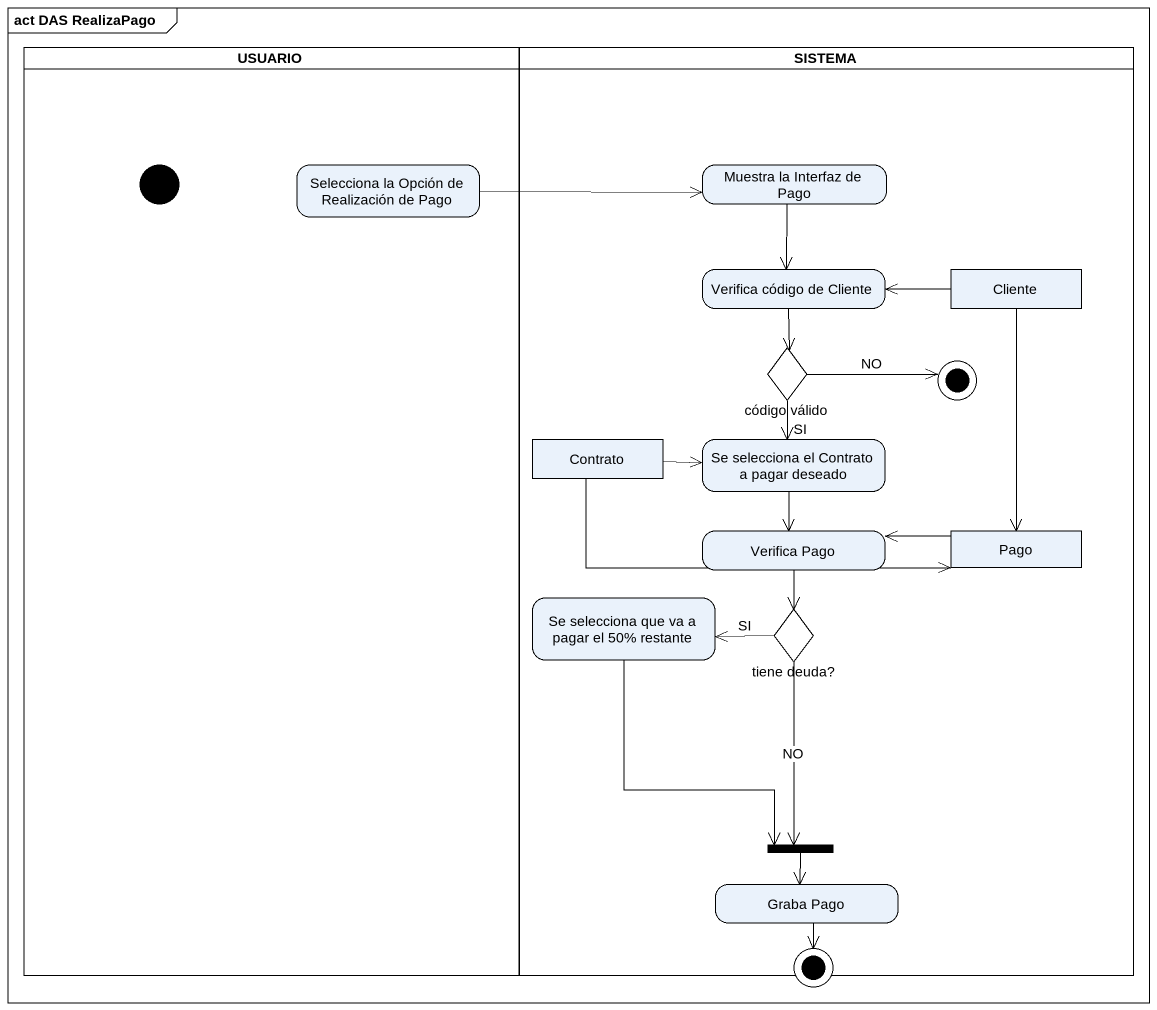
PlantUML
@startuml
mainframe act DAS RealizaPago
hide empty description
state USUARIO <<partition>> {
  state initial1 <<start>>
  state "Selecciona la Opción de Realización de Pago" as Selecciona_la_Opción_de
}
state SISTEMA <<partition>> {
  state "Muestra la Interfaz de Pago" as Muestra_la_Interfaz_de_Pago
  state "Verifica código de Cliente" as Verifica_código_de_Cliente
  state Cliente <<object>>
  state "código válido" as código_válido <<choice>>
  state Contrato <<object>>
  state "Se selecciona el Contrato a pagar deseado" as Se_selecciona_el_Contrato_a
  state "Verifica Pago" as Verifica_Pago
  state Pago <<object>>
  state "Se selecciona que va a pagar el 50% restante" as Se_selecciona_que_va_a
  state "tiene deuda?" as tiene_deuda <<choice>>
  state "Graba Pago" as Graba_Pago
  state fork1 <<join>>
  código_válido -right-> [*] : NO
}
state final2 <<end>>
Selecciona_la_Opción_de -right-> Muestra_la_Interfaz_de_Pago
Muestra_la_Interfaz_de_Pago --> Verifica_código_de_Cliente
Verifica_código_de_Cliente --> código_válido
Cliente -left-> Verifica_código_de_Cliente
Cliente --> Pago
código_válido --> Se_selecciona_el_Contrato_a : SI
Contrato -right-> Se_selecciona_el_Contrato_a
Contrato -right-> Pago
Se_selecciona_el_Contrato_a --> Verifica_Pago
Verifica_Pago --> tiene_deuda
Pago -left-> Verifica_Pago
Se_selecciona_que_va_a --> fork1
tiene_deuda -left-> Se_selecciona_que_va_a : SI
tiene_deuda --> fork1 : NO
Graba_Pago --> final2
fork1 --> Graba_Pago
@enduml
